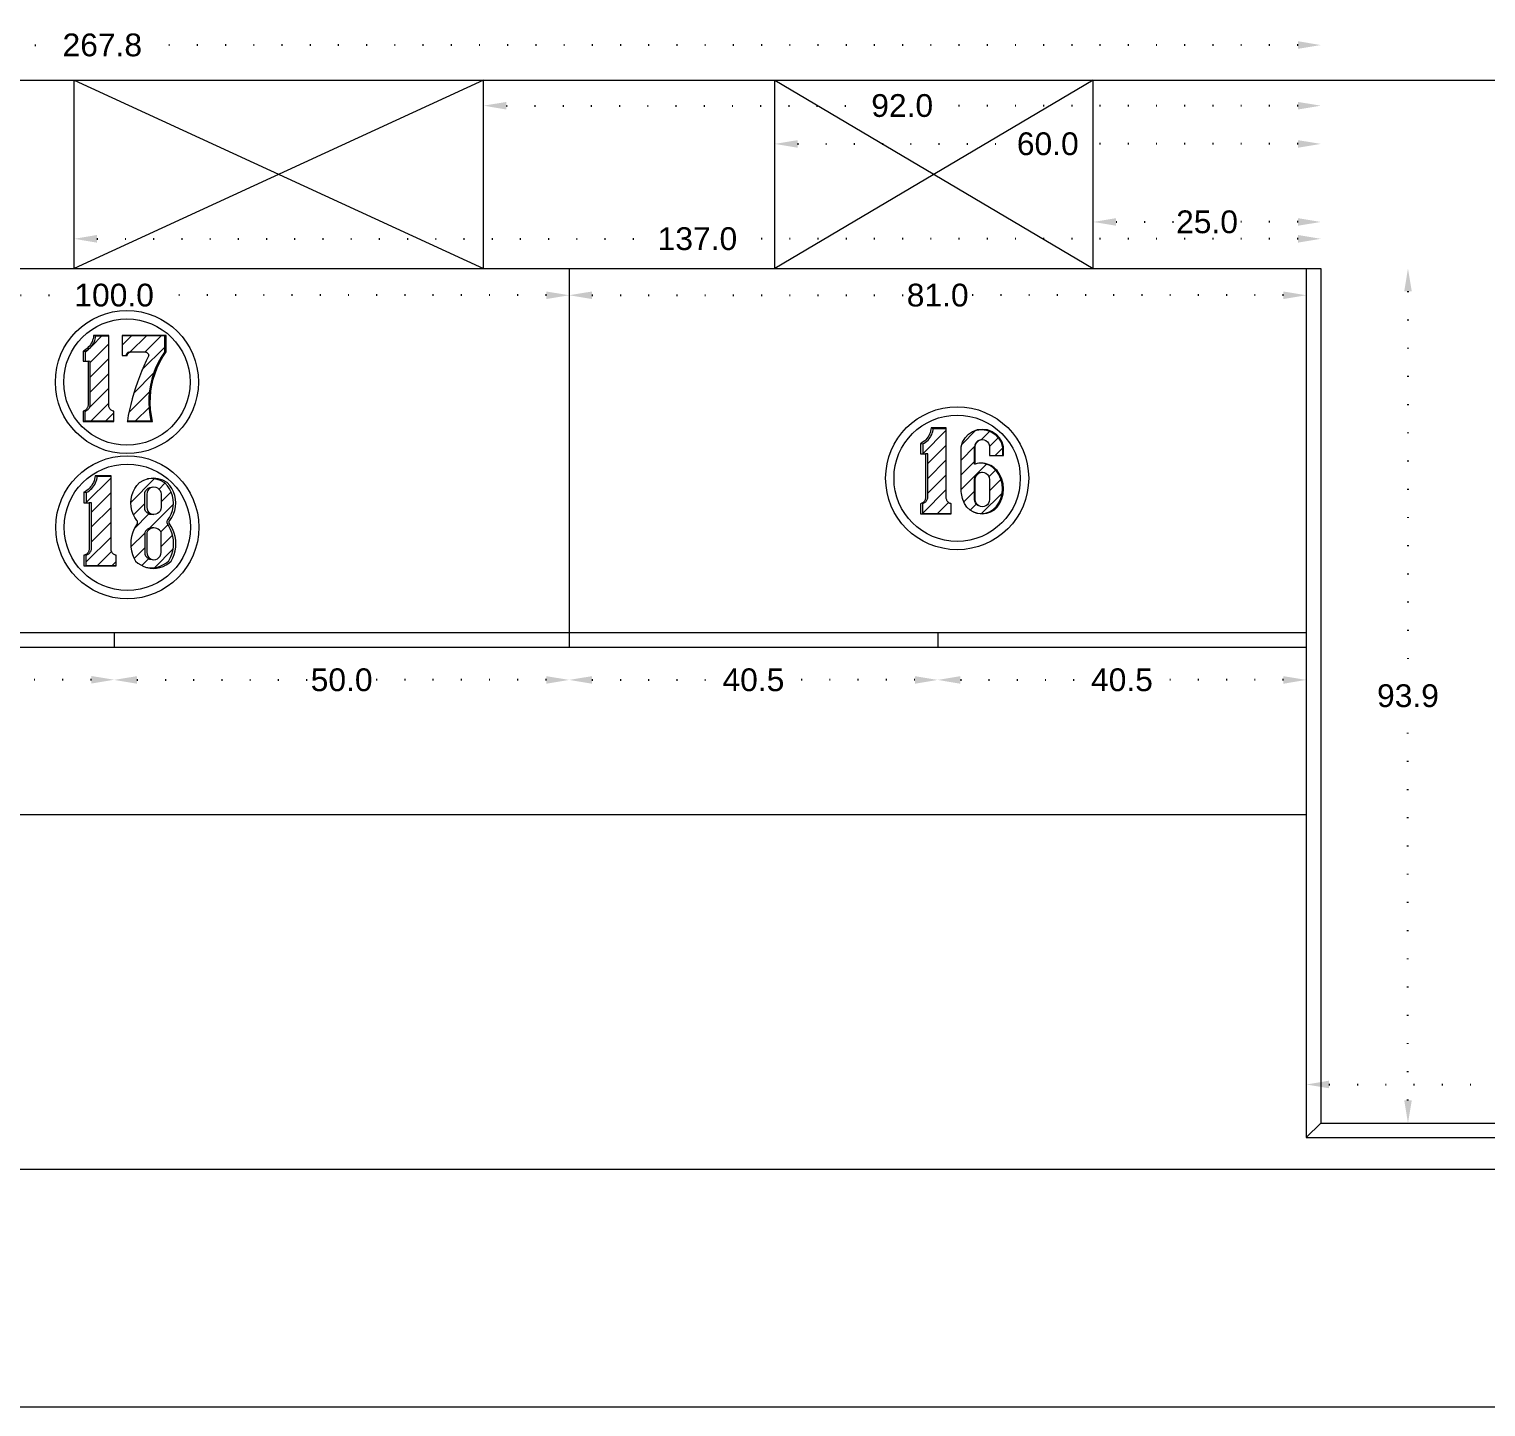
# Model space of a CAD drawing. Header units: inches. Extents: x 104 to 9740, y 936 to 6735.
# Drawn here: x 5054.6 to 5214.7, y 1993.8 to 2145.2 of the extents above; entities that cross this region are included whole.
import ezdxf

# ---------------------------------------------------------------- set-up
doc = ezdxf.new("R2010")
doc.units = ezdxf.units.IN
doc.header["$MEASUREMENT"] = 0
doc.linetypes.add('ACAD_ISO07W100', pattern=[3, 0, -3])
doc.styles.get("Standard").update_dxf_attribs({"font": 'arial.ttf'})
doc.dimstyles.new('Copy of Standard', dxfattribs={"dimtxt": 2.5, "dimasz": 2.5, "dimexe": 0.18, "dimexo": 0.0625, "dimgap": 0.09, "dimtad": 0, "dimtih": 1, "dimtoh": 1, "dimdec": 1, "dimzin": 0, "dimdsep": 46, "dimtxsty": 'Standard', "dimcen": 0.09, "dimse1": 1, "dimse2": 1, "dimadec": 0, "dimazin": 0, "dimtfac": 1, "dimtdec": 1, "dimtix": 1, "dimtofl": 0, "dimtmove": 0, "dimatfit": 3, "dimfxl": 1, "dimtolj": 1, "dimtzin": 0, "dimarcsym": 0})
pattern_1 = [(45, (4407.0833, 2666.2689), (-0.8148213, 0.8148213), [])]
pattern_2 = [(45, (4334.2692, 2677.0655), (-0.8148213, 0.8148213), [])]
pattern_3 = [(45, (4353.3754, 2661.6497), (-0.8148213, 0.8148213), [])]

# ---------------------------------------------------------------- blocks, each defined once
blk = doc.blocks.new('*D621')
at = {"color": 0, "linetype": 'ACAD_ISO07W100', "lineweight": -2, "transparency": 16777216}
for p, q in [((5206.14, 2116.37), (5206.14, 2073.29)), ((5206.14, 2027.47), (5206.14, 2070.55))]:
    blk.add_line(p, q, dxfattribs=at)
at = {"color": 0, "transparency": 16777216}
for points in [[(5205.73, 2116.37), (5206.56, 2116.37), (5206.14, 2118.87)], [(5205.73, 2027.47), (5206.56, 2027.47), (5206.14, 2024.97)]]:
    blk.add_solid(points, dxfattribs=at)
at = {"layer": 'Defpoints', "color": 0, "transparency": 16777216}
for p in [(5196.56, 2118.87), (5196.56, 2024.97), (5206.14, 2024.97)]:
    blk.add_point(p, dxfattribs=at)
at = {"color": 0, "lineweight": 20, "transparency": 16777216, "insert": (5206.14, 2071.92), "char_height": 2.5, "attachment_point": 5}
blk.add_mtext('\\A1;93.9', dxfattribs=at)
blk = doc.blocks.new('*D622')
at = {"color": 0, "linetype": 'ACAD_ISO07W100', "lineweight": -2, "transparency": 16777216}
for p, q in [((4931.26, 2143.43), (5058.33, 2143.43)), ((5194.06, 2143.43), (5067, 2143.43))]:
    blk.add_line(p, q, dxfattribs=at)
at = {"color": 0, "transparency": 16777216}
for points in [[(4931.26, 2143.85), (4931.26, 2143.02), (4928.76, 2143.43)], [(5194.06, 2143.85), (5194.06, 2143.02), (5196.56, 2143.43)]]:
    blk.add_solid(points, dxfattribs=at)
at = {"layer": 'Defpoints', "color": 0, "transparency": 16777216}
for p in [(4928.76, 2143.43), (4928.76, 2118.87), (5196.56, 2118.87)]:
    blk.add_point(p, dxfattribs=at)
at = {"color": 0, "lineweight": 20, "transparency": 16777216, "insert": (5062.66, 2143.43), "char_height": 2.5, "attachment_point": 5}
blk.add_mtext('\\A1;267.8', dxfattribs=at)
blk = doc.blocks.new('*D645')
at = {"color": 0, "linetype": 'ACAD_ISO07W100', "lineweight": -2, "transparency": 16777216}
for p, q in [((5174.06, 2123.99), (5180.71, 2123.99)), ((5194.06, 2123.99), (5187.42, 2123.99))]:
    blk.add_line(p, q, dxfattribs=at)
at = {"color": 0, "transparency": 16777216}
for points in [[(5174.06, 2124.41), (5174.06, 2123.58), (5171.56, 2123.99)], [(5194.06, 2124.41), (5194.06, 2123.58), (5196.56, 2123.99)]]:
    blk.add_solid(points, dxfattribs=at)
at = {"layer": 'Defpoints', "color": 0, "transparency": 16777216}
for p in [(5171.56, 2123.99), (5171.56, 2118.87), (5196.56, 2118.87)]:
    blk.add_point(p, dxfattribs=at)
at = {"color": 0, "lineweight": 20, "transparency": 16777216, "insert": (5184.06, 2123.99), "char_height": 2.5, "attachment_point": 5}
blk.add_mtext('\\A1;25.0', dxfattribs=at)
blk = doc.blocks.new('*D615')
at = {"color": 0, "linetype": 'ACAD_ISO07W100', "lineweight": -2, "transparency": 16777216}
for p, q in [((5139.06, 2132.57), (5163.22, 2132.57)), ((5194.06, 2132.57), (5169.9, 2132.57))]:
    blk.add_line(p, q, dxfattribs=at)
at = {"color": 0, "transparency": 16777216}
for points in [[(5139.06, 2132.98), (5139.06, 2132.15), (5136.56, 2132.57)], [(5194.06, 2132.98), (5194.06, 2132.15), (5196.56, 2132.57)]]:
    blk.add_solid(points, dxfattribs=at)
at = {"layer": 'Defpoints', "color": 0, "transparency": 16777216}
for p in [(5136.56, 2139.57), (5196.56, 2139.53), (5136.56, 2132.57)]:
    blk.add_point(p, dxfattribs=at)
at = {"color": 0, "lineweight": 20, "transparency": 16777216, "insert": (5166.56, 2132.57), "char_height": 2.5, "attachment_point": 5}
blk.add_mtext('\\A1;60.0', dxfattribs=at)
blk = doc.blocks.new('*D616')
at = {"color": 0, "linetype": 'ACAD_ISO07W100', "lineweight": -2, "transparency": 16777216}
for p, q in [((5107.06, 2136.77), (5147.23, 2136.77)), ((5194.06, 2136.77), (5153.9, 2136.77))]:
    blk.add_line(p, q, dxfattribs=at)
at = {"color": 0, "transparency": 16777216}
for points in [[(5107.06, 2137.18), (5107.06, 2136.35), (5104.56, 2136.77)], [(5194.06, 2137.18), (5194.06, 2136.35), (5196.56, 2136.77)]]:
    blk.add_solid(points, dxfattribs=at)
at = {"layer": 'Defpoints', "color": 0, "transparency": 16777216}
for p in [(5104.56, 2139.57), (5196.56, 2139.57), (5104.56, 2136.77)]:
    blk.add_point(p, dxfattribs=at)
at = {"color": 0, "lineweight": 20, "transparency": 16777216, "insert": (5150.56, 2136.77), "char_height": 2.5, "attachment_point": 5}
blk.add_mtext('\\A1;92.0', dxfattribs=at)
blk = doc.blocks.new('*D646')
at = {"color": 0, "linetype": 'ACAD_ISO07W100', "lineweight": -2, "transparency": 16777216}
for p, q in [((5062.06, 2122.14), (5123.88, 2122.14)), ((5194.06, 2122.14), (5132.25, 2122.14))]:
    blk.add_line(p, q, dxfattribs=at)
at = {"color": 0, "transparency": 16777216}
for points in [[(5062.06, 2122.56), (5062.06, 2121.72), (5059.56, 2122.14)], [(5194.06, 2122.56), (5194.06, 2121.72), (5196.56, 2122.14)]]:
    blk.add_solid(points, dxfattribs=at)
at = {"layer": 'Defpoints', "color": 0, "transparency": 16777216}
for p in [(5059.56, 2139.53), (5196.56, 2139.53), (5059.56, 2122.14)]:
    blk.add_point(p, dxfattribs=at)
at = {"color": 0, "lineweight": 20, "transparency": 16777216, "insert": (5128.06, 2122.14), "char_height": 2.5, "attachment_point": 5}
blk.add_mtext('\\A1;137.0', dxfattribs=at)
blk = doc.blocks.new('*D652')
at = {"color": 0, "linetype": 'ACAD_ISO07W100', "lineweight": -2, "transparency": 16777216}
for p, q in [((5197.46, 2029.21), (5238.92, 2029.21)), ((5286.56, 2029.21), (5245.11, 2029.21))]:
    blk.add_line(p, q, dxfattribs=at)
at = {"color": 0, "transparency": 16777216}
for points in [[(5197.46, 2029.63), (5197.46, 2028.8), (5194.96, 2029.21)], [(5286.56, 2029.63), (5286.56, 2028.8), (5289.06, 2029.21)]]:
    blk.add_solid(points, dxfattribs=at)
at = {"layer": 'Defpoints', "color": 0, "transparency": 16777216}
for p in [(5194.96, 2029.21), (5194.96, 2024.97), (5289.06, 2024.97)]:
    blk.add_point(p, dxfattribs=at)
at = {"color": 0, "lineweight": 20, "transparency": 16777216, "insert": (5242.01, 2029.21), "char_height": 2.5, "attachment_point": 5}
blk.add_mtext('\\A1;94.1', dxfattribs=at)
blk = doc.blocks.new('*D654')
at = {"color": 0, "linetype": 'ACAD_ISO07W100', "lineweight": -2, "transparency": 16777216}
for p, q in [((5116.46, 2115.94), (5151.13, 2115.94)), ((5192.46, 2115.94), (5157.8, 2115.94))]:
    blk.add_line(p, q, dxfattribs=at)
at = {"color": 0, "transparency": 16777216}
for points in [[(5116.46, 2116.35), (5116.46, 2115.52), (5113.96, 2115.94)], [(5192.46, 2116.35), (5192.46, 2115.52), (5194.96, 2115.94)]]:
    blk.add_solid(points, dxfattribs=at)
at = {"layer": 'Defpoints', "color": 0, "transparency": 16777216}
for p in [(5194.96, 2118.87), (5194.96, 2115.94), (5113.96, 2077.27)]:
    blk.add_point(p, dxfattribs=at)
at = {"color": 0, "lineweight": 20, "transparency": 16777216, "insert": (5154.46, 2115.94), "char_height": 2.5, "attachment_point": 5}
blk.add_mtext('\\A1;81.0', dxfattribs=at)
blk = doc.blocks.new('*D655')
at = {"color": 0, "linetype": 'ACAD_ISO07W100', "lineweight": -2, "transparency": 16777216}
for p, q in [((5016.46, 2115.94), (5059.78, 2115.94)), ((5111.46, 2115.94), (5068.15, 2115.94))]:
    blk.add_line(p, q, dxfattribs=at)
at = {"color": 0, "transparency": 16777216}
for points in [[(5016.46, 2116.35), (5016.46, 2115.52), (5013.96, 2115.94)], [(5111.46, 2116.35), (5111.46, 2115.52), (5113.96, 2115.94)]]:
    blk.add_solid(points, dxfattribs=at)
at = {"layer": 'Defpoints', "color": 0, "transparency": 16777216}
for p in [(5113.96, 2115.94), (5013.96, 2077.27), (5113.96, 2077.27)]:
    blk.add_point(p, dxfattribs=at)
at = {"color": 0, "lineweight": 20, "transparency": 16777216, "insert": (5063.96, 2115.94), "char_height": 2.5, "attachment_point": 5}
blk.add_mtext('\\A1;100.0', dxfattribs=at)
blk = doc.blocks.new('*D658')
at = {"color": 0, "linetype": 'ACAD_ISO07W100', "lineweight": -2, "transparency": 16777216}
for p, q in [((5156.96, 2073.67), (5171.32, 2073.67)), ((5192.46, 2073.67), (5178.11, 2073.67))]:
    blk.add_line(p, q, dxfattribs=at)
at = {"color": 0, "transparency": 16777216}
for points in [[(5156.96, 2074.08), (5156.96, 2073.25), (5154.46, 2073.67)], [(5192.46, 2074.08), (5192.46, 2073.25), (5194.96, 2073.67)]]:
    blk.add_solid(points, dxfattribs=at)
at = {"layer": 'Defpoints', "color": 0, "transparency": 16777216}
for p in [(5194.96, 2118.87), (5154.46, 2077.27), (5154.46, 2073.67)]:
    blk.add_point(p, dxfattribs=at)
at = {"color": 0, "lineweight": 20, "transparency": 16777216, "insert": (5174.71, 2073.67), "char_height": 2.5, "attachment_point": 5}
blk.add_mtext('\\A1;40.5', dxfattribs=at)
blk = doc.blocks.new('*D659')
at = {"color": 0, "linetype": 'ACAD_ISO07W100', "lineweight": -2, "transparency": 16777216}
for p, q in [((5116.46, 2073.67), (5130.82, 2073.67)), ((5151.96, 2073.67), (5137.61, 2073.67))]:
    blk.add_line(p, q, dxfattribs=at)
at = {"color": 0, "transparency": 16777216}
for points in [[(5116.46, 2074.08), (5116.46, 2073.25), (5113.96, 2073.67)], [(5151.96, 2074.08), (5151.96, 2073.25), (5154.46, 2073.67)]]:
    blk.add_solid(points, dxfattribs=at)
at = {"layer": 'Defpoints', "color": 0, "transparency": 16777216}
for p in [(5113.96, 2077.27), (5154.46, 2077.27), (5113.96, 2073.67)]:
    blk.add_point(p, dxfattribs=at)
at = {"color": 0, "lineweight": 20, "transparency": 16777216, "insert": (5134.21, 2073.67), "char_height": 2.5, "attachment_point": 5}
blk.add_mtext('\\A1;40.5', dxfattribs=at)
blk = doc.blocks.new('*D660')
at = {"color": 0, "linetype": 'ACAD_ISO07W100', "lineweight": -2, "transparency": 16777216}
for p, q in [((5066.46, 2073.67), (5085.63, 2073.67)), ((5111.46, 2073.67), (5092.3, 2073.67))]:
    blk.add_line(p, q, dxfattribs=at)
at = {"color": 0, "transparency": 16777216}
for points in [[(5066.46, 2074.08), (5066.46, 2073.25), (5063.96, 2073.67)], [(5111.46, 2074.08), (5111.46, 2073.25), (5113.96, 2073.67)]]:
    blk.add_solid(points, dxfattribs=at)
at = {"layer": 'Defpoints', "color": 0, "transparency": 16777216}
for p in [(5063.96, 2077.27), (5113.96, 2077.27), (5063.96, 2073.67)]:
    blk.add_point(p, dxfattribs=at)
at = {"color": 0, "lineweight": 20, "transparency": 16777216, "insert": (5088.96, 2073.67), "char_height": 2.5, "attachment_point": 5}
blk.add_mtext('\\A1;50.0', dxfattribs=at)
blk = doc.blocks.new('*D661')
at = {"color": 0, "linetype": 'ACAD_ISO07W100', "lineweight": -2, "transparency": 16777216}
for p, q in [((5016.46, 2073.69), (5035.63, 2073.69)), ((5061.46, 2073.69), (5042.3, 2073.69))]:
    blk.add_line(p, q, dxfattribs=at)
at = {"color": 0, "transparency": 16777216}
for points in [[(5016.46, 2074.1), (5016.46, 2073.27), (5013.96, 2073.69)], [(5061.46, 2074.1), (5061.46, 2073.27), (5063.96, 2073.69)]]:
    blk.add_solid(points, dxfattribs=at)
at = {"layer": 'Defpoints', "color": 0, "transparency": 16777216}
for p in [(5013.96, 2077.27), (5063.96, 2077.27), (5013.96, 2073.69)]:
    blk.add_point(p, dxfattribs=at)
at = {"color": 0, "lineweight": 20, "transparency": 16777216, "insert": (5038.96, 2073.69), "char_height": 2.5, "attachment_point": 5}
blk.add_mtext('\\A1;50.0', dxfattribs=at)

msp = doc.modelspace()

# ---------------------------------------------------------------- hatches: boundary and pattern name
at = {"lineweight": 20}
h = msp.add_hatch(dxfattribs=at)
h.set_pattern_fill('ANSI31', color=256, scale=9.218651)
h.set_pattern_definition(pattern_2)
h.paths.add_polyline_path([(5063.78, 2103.23), (5063.71, 2103.27), (5063.64, 2103.31), (5063.58, 2103.36), (5063.53, 2103.41), (5063.48, 2103.47), (5063.44, 2103.54), (5063.41, 2103.61), (5063.39, 2103.68), (5063.38, 2103.76), (5063.37, 2103.84), (5063.37, 2111.48), (5061.94, 2111.48), (5061.92, 2111.3), (5061.88, 2111.12), (5061.83, 2110.95), (5061.76, 2110.78), (5061.68, 2110.62), (5061.59, 2110.47), (5061.48, 2110.32), (5061.36, 2110.19), (5061.23, 2110.07), (5061.09, 2109.95), (5060.94, 2109.86), (5060.78, 2109.77), (5060.78, 2108.69), (5061.09, 2108.69), (5061.33, 2108.67), (5061.33, 2103.87), (5061.32, 2103.79), (5061.3, 2103.72), (5061.28, 2103.65), (5061.25, 2103.58), (5061.21, 2103.52), (5061.16, 2103.46), (5061.11, 2103.4), (5061.05, 2103.36), (5060.99, 2103.31), (5060.92, 2103.28), (5060.85, 2103.25), (5060.78, 2103.23), (5060.78, 2102.13), (5063.93, 2102.13), (5063.93, 2103.19), (5063.85, 2103.21)])
h = msp.add_hatch(dxfattribs=at)
h.set_pattern_fill('ANSI31', color=256, scale=9.218651)
h.set_pattern_definition(pattern_2)
h.paths.add_polyline_path([(5067.83, 2105.42), (5067.94, 2106.07), (5068.09, 2106.71), (5068.28, 2107.34), (5068.52, 2107.96), (5068.8, 2108.56), (5069.12, 2109.14), (5069.49, 2109.69), (5069.49, 2111.48), (5064.85, 2111.48), (5064.85, 2109.3), (5065.26, 2109.3), (5065.27, 2109.36), (5065.3, 2109.46), (5065.36, 2109.55), (5065.44, 2109.62), (5065.54, 2109.67), (5065.57, 2109.68), (5065.52, 2109.66), (5065.47, 2109.63), (5065.42, 2109.6), (5065.38, 2109.57), (5065.35, 2109.53), (5065.32, 2109.48), (5065.29, 2109.44), (5065.28, 2109.38), (5065.27, 2109.33), (5065.26, 2109.3), (5065.41, 2109.3), (5065.41, 2109.38), (5065.45, 2109.49), (5065.51, 2109.58), (5065.59, 2109.65), (5065.69, 2109.7), (5065.77, 2109.71), (5065.82, 2109.72), (5067.38, 2109.72), (5067.48, 2109.7), (5067.58, 2109.65), (5067.66, 2109.58), (5067.72, 2109.49), (5067.75, 2109.38), (5067.76, 2109.3), (5067.48, 2108.73), (5067.22, 2108.15), (5066.97, 2107.57), (5066.74, 2106.97), (5066.52, 2106.38), (5066.32, 2105.78), (5066.13, 2105.17), (5065.95, 2104.56), (5065.8, 2103.95), (5065.65, 2103.33), (5065.52, 2102.71), (5065.42, 2102.13), (5068.01, 2102.13), (5067.88, 2102.78), (5067.8, 2103.44), (5067.77, 2104.1), (5067.78, 2104.76)])
h = msp.add_hatch(dxfattribs=at)
h.set_pattern_fill('ANSI31', color=256, scale=9.218651)
h.set_pattern_definition(pattern_1)
h.paths.add_polyline_path([(5155.81, 2093.07), (5155.74, 2093.1), (5155.68, 2093.15), (5155.62, 2093.19), (5155.56, 2093.25), (5155.52, 2093.31), (5155.48, 2093.38), (5155.45, 2093.45), (5155.42, 2093.52), (5155.41, 2093.6), (5155.41, 2093.67), (5155.41, 2101.31), (5153.97, 2101.31), (5153.95, 2101.14), (5153.92, 2100.96), (5153.86, 2100.79), (5153.8, 2100.62), (5153.72, 2100.46), (5153.62, 2100.31), (5153.51, 2100.16), (5153.4, 2100.03), (5153.26, 2099.9), (5153.12, 2099.79), (5152.97, 2099.69), (5152.82, 2099.61), (5152.82, 2098.52), (5153.13, 2098.52), (5153.37, 2098.51), (5153.37, 2093.7), (5153.36, 2093.63), (5153.34, 2093.56), (5153.31, 2093.49), (5153.28, 2093.42), (5153.24, 2093.36), (5153.2, 2093.3), (5153.14, 2093.24), (5153.09, 2093.19), (5153.02, 2093.15), (5152.96, 2093.12), (5152.89, 2093.09), (5152.82, 2093.07), (5152.82, 2091.97), (5155.96, 2091.97), (5155.96, 2093.03), (5155.89, 2093.05)])
h = msp.add_hatch(dxfattribs=at)
h.set_pattern_fill('ANSI31', color=256, scale=9.218651)
h.set_pattern_definition(pattern_1)
h.paths.add_polyline_path([(5160.87, 2096.67), (5160.72, 2096.83), (5160.56, 2096.98), (5160.38, 2097.11), (5160.19, 2097.22), (5160, 2097.31), (5159.79, 2097.38), (5159.58, 2097.44), (5159.36, 2097.47), (5159.15, 2097.48), (5159, 2097.47), (5158.8, 2097.44), (5158.59, 2097.38), (5158.5, 2097.37), (5158.5, 2099.26), (5158.53, 2099.46), (5158.61, 2099.65), (5158.73, 2099.81), (5158.89, 2099.93), (5159.08, 2100.01), (5159.17, 2100.04), (5159.37, 2100.07), (5159.58, 2100.04), (5159.76, 2099.96), (5159.93, 2099.84), (5160.05, 2099.68), (5160.13, 2099.49), (5160.15, 2099.29), (5160.15, 2098.32), (5161.58, 2098.32), (5161.58, 2099.26), (5161.42, 2099.78), (5161.15, 2100.25), (5160.77, 2100.64), (5160.32, 2100.94), (5159.81, 2101.12), (5159.28, 2101.19), (5159.27, 2101.19), (5158.73, 2101.12), (5158.27, 2100.96), (5157.85, 2100.68), (5157.47, 2100.28), (5157.19, 2099.81), (5157.03, 2099.29), (5157.03, 2094.75), (5157.03, 2094.55), (5157.05, 2094.36), (5157.07, 2094.16), (5157.1, 2093.97), (5157.14, 2093.78), (5157.18, 2093.59), (5157.22, 2093.48), (5157.4, 2093.04), (5157.67, 2092.65), (5158.02, 2092.33), (5158.36, 2092.13), (5158.78, 2091.99), (5159.24, 2091.94), (5159.71, 2091.99), (5160.15, 2092.14), (5160.56, 2092.38), (5160.68, 2092.49), (5160.87, 2092.68), (5161.17, 2093.13), (5161.4, 2093.62), (5161.54, 2094.14), (5161.58, 2094.68), (5161.54, 2095.22), (5161.4, 2095.74), (5161.17, 2096.23)])
h.paths.add_polyline_path([(5158.53, 2095.91), (5158.61, 2096.09), (5158.73, 2096.25), (5158.89, 2096.38), (5159.08, 2096.45), (5159.28, 2096.48), (5159.37, 2096.48), (5159.58, 2096.45), (5159.76, 2096.37), (5159.93, 2096.25), (5160.05, 2096.09), (5160.13, 2095.9), (5160.15, 2095.7), (5160.15, 2093.48), (5160.13, 2093.27), (5160.05, 2093.09), (5159.93, 2092.92), (5159.76, 2092.8), (5159.58, 2092.72), (5159.37, 2092.69), (5159.17, 2092.72), (5159.08, 2092.76), (5158.98, 2092.8), (5158.89, 2092.84), (5158.73, 2092.96), (5158.61, 2093.12), (5158.53, 2093.31), (5158.5, 2093.51), (5158.5, 2095.71)], flags=16)
h = msp.add_hatch(dxfattribs=at)
h.set_pattern_fill('ANSI31', color=256, scale=9.218651)
h.set_pattern_definition(pattern_3)
h.paths.add_polyline_path([(5064.04, 2087.4), (5063.97, 2087.44), (5063.9, 2087.48), (5063.84, 2087.53), (5063.78, 2087.59), (5063.73, 2087.65), (5063.69, 2087.72), (5063.66, 2087.8), (5063.64, 2087.87), (5063.62, 2087.95), (5063.62, 2088.03), (5063.62, 2096.06), (5062.11, 2096.06), (5062.09, 2095.87), (5062.05, 2095.68), (5062, 2095.5), (5061.93, 2095.33), (5061.84, 2095.16), (5061.74, 2095), (5061.63, 2094.85), (5061.5, 2094.71), (5061.37, 2094.58), (5061.22, 2094.46), (5061.06, 2094.35), (5060.9, 2094.26), (5060.9, 2093.13), (5061.22, 2093.13), (5061.47, 2093.11), (5061.47, 2088.07), (5061.46, 2087.99), (5061.44, 2087.91), (5061.42, 2087.84), (5061.38, 2087.77), (5061.34, 2087.7), (5061.29, 2087.64), (5061.24, 2087.58), (5061.18, 2087.53), (5061.11, 2087.49), (5061.04, 2087.45), (5060.97, 2087.42), (5060.9, 2087.4), (5060.9, 2086.24), (5064.2, 2086.24), (5064.2, 2087.36), (5064.12, 2087.38)])
h = msp.add_hatch(dxfattribs=at)
h.set_pattern_fill('ANSI31', color=256, scale=9.218651)
h.set_pattern_definition(pattern_3)
h.paths.add_polyline_path([(5069.77, 2091.13), (5069.81, 2091.18), (5070.05, 2091.52), (5070.24, 2091.89), (5070.37, 2092.28), (5070.46, 2092.68), (5070.49, 2093.09), (5070.46, 2093.51), (5070.37, 2093.91), (5070.24, 2094.3), (5070.05, 2094.67), (5069.81, 2095.01), (5069.53, 2095.31), (5069.07, 2095.57), (5068.56, 2095.73), (5068.03, 2095.79), (5067.63, 2095.75), (5067.22, 2095.62), (5066.75, 2095.35), (5066.47, 2095.05), (5066.23, 2094.7), (5066.04, 2094.33), (5065.9, 2093.94), (5065.82, 2093.53), (5065.79, 2093.12), (5065.82, 2092.7), (5065.9, 2092.29), (5066.04, 2091.9), (5066.23, 2091.53), (5066.47, 2091.18), (5066.52, 2091.13), (5066.52, 2090.88), (5066.3, 2090.54), (5066.12, 2090.19), (5065.97, 2089.81), (5065.87, 2089.43), (5065.81, 2089.03), (5065.79, 2088.63), (5065.81, 2088.24), (5065.87, 2087.84), (5065.97, 2087.45), (5066.12, 2087.08), (5066.3, 2086.73), (5066.58, 2086.49), (5066.88, 2086.3), (5067.21, 2086.14), (5067.52, 2086.03), (5067.67, 2086.01), (5068.03, 2085.98), (5068.39, 2086.01), (5068.74, 2086.07), (5069.08, 2086.19), (5069.4, 2086.34), (5069.71, 2086.54), (5069.98, 2086.77), (5070.16, 2087.12), (5070.3, 2087.49), (5070.4, 2087.87), (5070.47, 2088.26), (5070.49, 2088.66), (5070.47, 2089.05), (5070.4, 2089.44), (5070.3, 2089.83), (5070.16, 2090.2), (5069.98, 2090.55), (5069.77, 2090.88)])
h.paths.add_polyline_path([(5068.66, 2090.31), (5068.81, 2090.23), (5068.94, 2090.13), (5069.04, 2090), (5069.12, 2089.86), (5069.12, 2087.67), (5069.1, 2087.47), (5069.02, 2087.28), (5068.89, 2087.12), (5068.73, 2086.99), (5068.54, 2086.91), (5068.34, 2086.88), (5068.13, 2086.91), (5067.9, 2086.95), (5067.71, 2087.03), (5067.55, 2087.15), (5067.42, 2087.32), (5067.34, 2087.5), (5067.32, 2087.71), (5067.32, 2089.87), (5067.4, 2090.01), (5067.51, 2090.14), (5067.63, 2090.24), (5067.78, 2090.31), (5067.94, 2090.36), (5068.1, 2090.37), (5068.34, 2090.37), (5068.5, 2090.35)], flags=16)
h.paths.add_polyline_path([(5068.54, 2091.87), (5068.34, 2091.84), (5068.1, 2091.83), (5067.9, 2091.86), (5067.71, 2091.94), (5067.55, 2092.06), (5067.42, 2092.22), (5067.34, 2092.41), (5067.32, 2092.61), (5067.32, 2094.05), (5067.34, 2094.26), (5067.42, 2094.44), (5067.55, 2094.61), (5067.71, 2094.73), (5067.9, 2094.81), (5068.13, 2094.85), (5068.34, 2094.87), (5068.54, 2094.85), (5068.73, 2094.77), (5068.89, 2094.64), (5069.02, 2094.48), (5069.1, 2094.29), (5069.12, 2094.08), (5069.12, 2092.63), (5069.1, 2092.42), (5069.02, 2092.23), (5068.89, 2092.07), (5068.73, 2091.95)], flags=16)

# ---------------------------------------------------------------- linework, layer by layer
for p, q in [((4696.86, 2139.57), (5289.06, 2139.57)), ((5059.56, 2118.87), (5059.56, 2139.57)), ((5059.56, 2139.57), (5104.56, 2118.87)), ((5104.56, 2139.57), (5059.56, 2118.87)), ((5104.56, 2118.87), (5104.56, 2139.57)), ((5136.56, 2118.87), (5136.56, 2139.57)), ((5136.56, 2139.57), (5171.56, 2118.87)), ((5171.56, 2139.57), (5136.56, 2118.87)), ((5171.56, 2118.87), (5171.56, 2139.57)), ((4928.76, 2118.87), (5196.56, 2118.87)), ((5113.96, 2118.87), (5113.96, 2077.27)), ((5113.96, 2118.87), (5113.96, 2077.27)), ((5194.96, 2118.87), (5194.96, 2023.37)), ((5196.56, 2118.87), (5196.56, 2024.97)), ((5060.78, 2109.77), (5060.78, 2108.69)), ((5060.78, 2102.13), (5063.93, 2102.13)), ((5065.42, 2102.13), (5068.01, 2102.13)), ((5152.82, 2099.61), (5152.82, 2098.52)), ((5159.17, 2100.04), (5159.37, 2100.07)), ((5060.9, 2094.26), (5060.9, 2093.13)), ((5152.82, 2091.97), (5155.96, 2091.97)), ((5068.17, 2090.35), (5068.01, 2090.31)), ((5068.34, 2090.37), (5068.17, 2090.35)), ((5060.9, 2086.24), (5064.2, 2086.24)), ((5013.96, 2078.87), (5113.96, 2078.87)), ((5063.96, 2078.87), (5063.96, 2077.27)), ((5113.96, 2078.87), (5194.96, 2078.87)), ((5154.46, 2078.87), (5154.46, 2077.27)), ((4930.36, 2077.27), (5194.96, 2077.27)), ((4930.36, 2058.87), (5194.96, 2058.87)), ((5194.96, 2023.37), (5196.56, 2024.97)), ((5196.56, 2024.97), (5289.06, 2024.97)), ((5194.96, 2023.37), (5289.06, 2023.37))]:
    msp.add_line(p, q, dxfattribs=at)
for points in [[(4602.67, 1993.79), (5450.89, 1993.79), (5450.89, 2593.54), (4602.67, 2593.54)], [(4610.63, 2019.91), (5442.7, 2019.91), (5441.36, 2560.86), (4609.28, 2560.86)], [(5158.59, 2099.29), (5158.62, 2099.49), (5158.7, 2099.68), (5158.82, 2099.84), (5158.98, 2099.96), (5159.17, 2100.04), (5159.08, 2100.01), (5158.89, 2099.93), (5158.73, 2099.81), (5158.61, 2099.65), (5158.53, 2099.46), (5158.5, 2099.26)], [(5159.93, 2092.92), (5159.76, 2092.8), (5159.58, 2092.72), (5159.37, 2092.69), (5159.17, 2092.72), (5159.08, 2092.76), (5158.98, 2092.8), (5158.89, 2092.84), (5158.73, 2092.96), (5158.61, 2093.12), (5158.53, 2093.31), (5158.5, 2093.51), (5158.5, 2095.71), (5158.53, 2095.91), (5158.61, 2096.09), (5158.73, 2096.25), (5158.89, 2096.38), (5159.08, 2096.45), (5159.28, 2096.48), (5159.37, 2096.48), (5159.58, 2096.45), (5159.76, 2096.37), (5159.93, 2096.25), (5160.05, 2096.09), (5160.13, 2095.9), (5160.15, 2095.7), (5160.15, 2093.48), (5160.13, 2093.27), (5160.05, 2093.09)], [(5067.9, 2091.86), (5067.71, 2091.94), (5067.55, 2092.06), (5067.42, 2092.22), (5067.34, 2092.41), (5067.32, 2092.61), (5067.32, 2094.05), (5067.34, 2094.26), (5067.42, 2094.44), (5067.55, 2094.61), (5067.71, 2094.73), (5067.9, 2094.81), (5068.13, 2094.85), (5068.34, 2094.87), (5068.54, 2094.85), (5068.73, 2094.77), (5068.89, 2094.64), (5069.02, 2094.48), (5069.1, 2094.29), (5069.12, 2094.08), (5069.12, 2092.63), (5069.1, 2092.42), (5069.02, 2092.23), (5068.89, 2092.07), (5068.73, 2091.95), (5068.54, 2091.87), (5068.34, 2091.84), (5068.1, 2091.83)], [(5068.89, 2087.12), (5069.02, 2087.28), (5069.1, 2087.47), (5069.12, 2087.67), (5069.12, 2089.86), (5069.04, 2090), (5068.94, 2090.13), (5068.81, 2090.23), (5068.66, 2090.31), (5068.5, 2090.35), (5068.34, 2090.37), (5068.1, 2090.37), (5067.94, 2090.36), (5067.78, 2090.31), (5067.63, 2090.24), (5067.51, 2090.14), (5067.4, 2090.01), (5067.32, 2089.87), (5067.32, 2087.71), (5067.34, 2087.5), (5067.42, 2087.32), (5067.55, 2087.15), (5067.71, 2087.03), (5067.9, 2086.95), (5068.13, 2086.91), (5068.34, 2086.88), (5068.54, 2086.91), (5068.73, 2086.99)]]:
    msp.add_lwpolyline(points, close=True, dxfattribs=at)
for points in [[(5060.54, 2102.08), (5063.93, 2102.08), (5063.93, 2102.13), (5063.93, 2103.19), (5063.85, 2103.21), (5063.78, 2103.23), (5063.71, 2103.27), (5063.64, 2103.31), (5063.58, 2103.36), (5063.53, 2103.41), (5063.48, 2103.47), (5063.44, 2103.54), (5063.41, 2103.61), (5063.39, 2103.68), (5063.38, 2103.76), (5063.37, 2103.84), (5063.37, 2111.48), (5063.37, 2111.52), (5061.71, 2111.52), (5061.69, 2111.34), (5061.65, 2111.16), (5061.6, 2110.99), (5061.53, 2110.82), (5061.45, 2110.66), (5061.35, 2110.5), (5061.24, 2110.36), (5061.12, 2110.22), (5060.99, 2110.1), (5060.85, 2109.98), (5060.7, 2109.88), (5060.54, 2109.8), (5060.54, 2108.69), (5060.78, 2108.69), (5061.09, 2108.69), (5061.09, 2103.84), (5061.08, 2103.76), (5061.07, 2103.69), (5061.04, 2103.62), (5061.01, 2103.55), (5060.97, 2103.48), (5060.92, 2103.42), (5060.87, 2103.37), (5060.81, 2103.32), (5060.75, 2103.28), (5060.68, 2103.24), (5060.61, 2103.21), (5060.54, 2103.19), (5060.54, 2102.08), (5060.78, 2102.13), (5060.78, 2103.23), (5060.85, 2103.25), (5060.92, 2103.28), (5060.99, 2103.31), (5061.05, 2103.36), (5061.11, 2103.4), (5061.16, 2103.46), (5061.21, 2103.52), (5061.25, 2103.58), (5061.28, 2103.65), (5061.3, 2103.72), (5061.32, 2103.79), (5061.33, 2103.87), (5061.33, 2108.67), (5061.09, 2108.69)], [(5060.54, 2109.8), (5060.78, 2109.77), (5060.94, 2109.86), (5061.09, 2109.95), (5061.23, 2110.07), (5061.36, 2110.19), (5061.48, 2110.32), (5061.59, 2110.47), (5061.68, 2110.62), (5061.76, 2110.78), (5061.83, 2110.95), (5061.88, 2111.12), (5061.92, 2111.3), (5061.94, 2111.48)], [(5061.71, 2111.52), (5061.94, 2111.48), (5063.37, 2111.48)], [(5069.67, 2111.52), (5069.49, 2111.48), (5064.85, 2111.48)], [(5069.49, 2111.48), (5069.49, 2109.69), (5069.12, 2109.14), (5068.8, 2108.56), (5068.52, 2107.96), (5068.28, 2107.34), (5068.09, 2106.71), (5067.94, 2106.07), (5067.83, 2105.42), (5067.78, 2104.76), (5067.77, 2104.1), (5067.8, 2103.44), (5067.88, 2102.78), (5068.01, 2102.13), (5068.18, 2102.08), (5068.05, 2102.74), (5067.97, 2103.4), (5067.93, 2104.07), (5067.95, 2104.74), (5068, 2105.4), (5068.11, 2106.06), (5068.26, 2106.71), (5068.46, 2107.35), (5068.7, 2107.97), (5068.98, 2108.58), (5069.31, 2109.16), (5069.67, 2109.72), (5069.67, 2111.52), (5064.85, 2111.52), (5064.85, 2111.48), (5064.85, 2109.3), (5065.26, 2109.3), (5065.41, 2109.3), (5065.41, 2109.35), (5065.42, 2109.41), (5065.44, 2109.46), (5065.46, 2109.51), (5065.49, 2109.55), (5065.53, 2109.59), (5065.57, 2109.63), (5065.62, 2109.66), (5065.66, 2109.69), (5065.72, 2109.7), (5065.77, 2109.71), (5065.82, 2109.72), (5067.34, 2109.72), (5067.4, 2109.71), (5067.45, 2109.7), (5067.5, 2109.68), (5067.55, 2109.66), (5067.6, 2109.63), (5067.64, 2109.59), (5067.67, 2109.55), (5067.7, 2109.51), (5067.73, 2109.46), (5067.74, 2109.41), (5067.75, 2109.35), (5067.76, 2109.3), (5067.48, 2108.73), (5067.22, 2108.15), (5066.97, 2107.57), (5066.74, 2106.97), (5066.52, 2106.38), (5066.32, 2105.78), (5066.13, 2105.17), (5065.95, 2104.56), (5065.8, 2103.95), (5065.65, 2103.33), (5065.52, 2102.71), (5065.42, 2102.13), (5065.41, 2102.08), (5068.18, 2102.08)], [(5065.62, 2109.69), (5065.57, 2109.68), (5065.52, 2109.66), (5065.47, 2109.63), (5065.42, 2109.6), (5065.38, 2109.57), (5065.35, 2109.53), (5065.32, 2109.48), (5065.29, 2109.44), (5065.28, 2109.38), (5065.27, 2109.33), (5065.26, 2109.3)], [(5152.57, 2091.92), (5155.96, 2091.92), (5155.96, 2091.97), (5155.96, 2093.03), (5155.89, 2093.05), (5155.81, 2093.07), (5155.74, 2093.1), (5155.68, 2093.15), (5155.62, 2093.19), (5155.56, 2093.25), (5155.52, 2093.31), (5155.48, 2093.38), (5155.45, 2093.45), (5155.42, 2093.52), (5155.41, 2093.6), (5155.41, 2093.67), (5155.41, 2101.31), (5155.41, 2101.36), (5153.74, 2101.36), (5153.72, 2101.18), (5153.68, 2101), (5153.63, 2100.83), (5153.56, 2100.66), (5153.48, 2100.5), (5153.39, 2100.34), (5153.28, 2100.2), (5153.16, 2100.06), (5153.03, 2099.93), (5152.88, 2099.82), (5152.73, 2099.72), (5152.57, 2099.64), (5152.57, 2098.52), (5152.82, 2098.52), (5153.13, 2098.52), (5153.13, 2093.67), (5153.12, 2093.6), (5153.1, 2093.52), (5153.07, 2093.45), (5153.04, 2093.39), (5153, 2093.32), (5152.96, 2093.26), (5152.9, 2093.21), (5152.85, 2093.16), (5152.78, 2093.12), (5152.72, 2093.08), (5152.65, 2093.05), (5152.57, 2093.03), (5152.57, 2091.92), (5152.82, 2091.97), (5152.82, 2093.07), (5152.89, 2093.09), (5152.96, 2093.12), (5153.02, 2093.15), (5153.09, 2093.19), (5153.14, 2093.24), (5153.2, 2093.3), (5153.24, 2093.36), (5153.28, 2093.42), (5153.31, 2093.49), (5153.34, 2093.56), (5153.36, 2093.63), (5153.37, 2093.7), (5153.37, 2098.51), (5153.13, 2098.52)], [(5152.57, 2099.64), (5152.82, 2099.61), (5152.97, 2099.69), (5153.12, 2099.79), (5153.26, 2099.9), (5153.4, 2100.03), (5153.51, 2100.16), (5153.62, 2100.31), (5153.72, 2100.46), (5153.8, 2100.62), (5153.86, 2100.79), (5153.92, 2100.96), (5153.95, 2101.14), (5153.97, 2101.31)], [(5153.74, 2101.36), (5153.97, 2101.31), (5155.41, 2101.31)], [(5157.14, 2093.78), (5157.1, 2093.97), (5157.07, 2094.16), (5157.05, 2094.36), (5157.03, 2094.55), (5157.03, 2094.75), (5157.03, 2099.29), (5157.19, 2099.81), (5157.47, 2100.28), (5157.85, 2100.68), (5158.27, 2100.96), (5158.31, 2100.98), (5158.82, 2101.17), (5159.37, 2101.23), (5159.37, 2101.23), (5159.91, 2101.17), (5160.43, 2100.98), (5160.89, 2100.68)], [(5158.27, 2100.96), (5158.73, 2101.12), (5159.27, 2101.19), (5159.28, 2101.19), (5159.81, 2101.12), (5160.32, 2100.94), (5160.77, 2100.64), (5161.15, 2100.25), (5161.42, 2099.78), (5161.58, 2099.26), (5161.58, 2098.32)], [(5159.37, 2100.07), (5159.58, 2100.04), (5159.76, 2099.96), (5159.93, 2099.84), (5160.05, 2099.68), (5160.13, 2099.49), (5160.15, 2099.29), (5160.15, 2098.32), (5161.58, 2098.32), (5161.7, 2098.32), (5161.7, 2099.29), (5161.54, 2099.81), (5161.26, 2100.28), (5160.89, 2100.68)], [(5158.59, 2097.38), (5158.5, 2097.37), (5158.5, 2099.26)], [(5160.79, 2092.45), (5160.98, 2092.64), (5161.29, 2093.09), (5161.52, 2093.59), (5161.66, 2094.11), (5161.7, 2094.66), (5161.66, 2095.2), (5161.52, 2095.73), (5161.29, 2096.22), (5160.98, 2096.67), (5160.83, 2096.84), (5160.67, 2096.98), (5160.49, 2097.11), (5160.3, 2097.23), (5160.1, 2097.32), (5159.89, 2097.39), (5159.68, 2097.44), (5159.46, 2097.47), (5159.24, 2097.48), (5159.02, 2097.47), (5159, 2097.47), (5158.8, 2097.44), (5158.59, 2097.38), (5158.59, 2099.29)], [(5158.36, 2092.13), (5158.78, 2091.99), (5159.24, 2091.94), (5159.71, 2091.99), (5160.15, 2092.14), (5160.56, 2092.38), (5160.68, 2092.49), (5160.87, 2092.68), (5161.17, 2093.13), (5161.4, 2093.62), (5161.54, 2094.14), (5161.58, 2094.68), (5161.54, 2095.22), (5161.4, 2095.74), (5161.17, 2096.23), (5160.87, 2096.67), (5160.72, 2096.83), (5160.56, 2096.98), (5160.38, 2097.11), (5160.19, 2097.22), (5160, 2097.31), (5159.79, 2097.38), (5159.58, 2097.44), (5159.36, 2097.47), (5159.15, 2097.48), (5159, 2097.47)], [(5060.64, 2086.19), (5064.2, 2086.19), (5064.2, 2086.24), (5064.2, 2087.36), (5064.12, 2087.38), (5064.04, 2087.4), (5063.97, 2087.44), (5063.9, 2087.48), (5063.84, 2087.53), (5063.78, 2087.59), (5063.73, 2087.65), (5063.69, 2087.72), (5063.66, 2087.8), (5063.64, 2087.87), (5063.62, 2087.95), (5063.62, 2088.03), (5063.62, 2096.06), (5063.62, 2096.1), (5061.87, 2096.1), (5061.85, 2095.91), (5061.81, 2095.73), (5061.75, 2095.54), (5061.68, 2095.37), (5061.6, 2095.2), (5061.5, 2095.03), (5061.38, 2094.88), (5061.26, 2094.74), (5061.12, 2094.61), (5060.97, 2094.49), (5060.81, 2094.38), (5060.64, 2094.29), (5060.64, 2093.13), (5060.9, 2093.13), (5061.22, 2093.13), (5061.22, 2088.03), (5061.21, 2087.95), (5061.19, 2087.88), (5061.17, 2087.8), (5061.13, 2087.73), (5061.09, 2087.66), (5061.04, 2087.6), (5060.99, 2087.54), (5060.93, 2087.49), (5060.86, 2087.45), (5060.79, 2087.41), (5060.72, 2087.38), (5060.64, 2087.36), (5060.64, 2086.19), (5060.9, 2086.24), (5060.9, 2087.4), (5060.97, 2087.42), (5061.04, 2087.45), (5061.11, 2087.49), (5061.18, 2087.53), (5061.24, 2087.58), (5061.29, 2087.64), (5061.34, 2087.7), (5061.38, 2087.77), (5061.42, 2087.84), (5061.44, 2087.91), (5061.46, 2087.99), (5061.47, 2088.07), (5061.47, 2093.11), (5061.22, 2093.13)], [(5060.64, 2094.29), (5060.9, 2094.26), (5061.06, 2094.35), (5061.22, 2094.46), (5061.37, 2094.58), (5061.5, 2094.71), (5061.63, 2094.85), (5061.74, 2095), (5061.84, 2095.16), (5061.93, 2095.33), (5062, 2095.5), (5062.05, 2095.68), (5062.09, 2095.87), (5062.11, 2096.06)], [(5061.87, 2096.1), (5062.11, 2096.06), (5063.62, 2096.06)], [(5066.52, 2090.88), (5066.52, 2091.13), (5066.47, 2091.18), (5066.23, 2091.53), (5066.04, 2091.9), (5065.9, 2092.29), (5065.82, 2092.7), (5065.79, 2093.12), (5065.82, 2093.53), (5065.9, 2093.94), (5066.04, 2094.33), (5066.23, 2094.7), (5066.47, 2095.05), (5066.75, 2095.35), (5067.22, 2095.62), (5067.63, 2095.75), (5067.73, 2095.78)], [(5067.52, 2086.03), (5067.67, 2086.01), (5068.03, 2085.98), (5068.39, 2086.01), (5068.74, 2086.07), (5069.08, 2086.19), (5069.4, 2086.34), (5069.71, 2086.54), (5069.98, 2086.77), (5070.16, 2087.12), (5070.3, 2087.49), (5070.4, 2087.87), (5070.47, 2088.26), (5070.49, 2088.66), (5070.47, 2089.05), (5070.4, 2089.44), (5070.3, 2089.83), (5070.16, 2090.2), (5069.98, 2090.55), (5069.77, 2090.88), (5069.77, 2091.13), (5069.81, 2091.18), (5070.05, 2091.52), (5070.24, 2091.89), (5070.37, 2092.28), (5070.46, 2092.68), (5070.49, 2093.09), (5070.46, 2093.51), (5070.37, 2093.91), (5070.24, 2094.3), (5070.05, 2094.67), (5069.81, 2095.01), (5069.53, 2095.31), (5069.07, 2095.57), (5068.56, 2095.73), (5068.03, 2095.79), (5067.63, 2095.75)], [(5070.02, 2090.88), (5070.02, 2091.13), (5070.07, 2091.18), (5070.31, 2091.53), (5070.5, 2091.9), (5070.64, 2092.29), (5070.72, 2092.7), (5070.75, 2093.12), (5070.72, 2093.53), (5070.64, 2093.94), (5070.5, 2094.33), (5070.31, 2094.7), (5070.07, 2095.05), (5069.79, 2095.35), (5069.32, 2095.62), (5068.8, 2095.78), (5068.27, 2095.83), (5067.73, 2095.78)], [(5158.98, 2092.8), (5158.82, 2092.92), (5158.7, 2093.09), (5158.62, 2093.27), (5158.59, 2093.48), (5158.59, 2095.7), (5158.62, 2095.9), (5158.7, 2096.09), (5158.82, 2096.25), (5158.98, 2096.37), (5159.17, 2096.45), (5159.37, 2096.48)], [(5068.13, 2094.85), (5067.94, 2094.77), (5067.78, 2094.64), (5067.66, 2094.48), (5067.58, 2094.29), (5067.55, 2094.08), (5067.55, 2092.63), (5067.58, 2092.42), (5067.66, 2092.23), (5067.78, 2092.07), (5067.94, 2091.95), (5068.13, 2091.87), (5068.34, 2091.84)], [(5160.79, 2092.45), (5160.67, 2092.33), (5160.26, 2092.09), (5159.81, 2091.95), (5159.34, 2091.9), (5158.87, 2091.95), (5158.42, 2092.09), (5158.36, 2092.13), (5158.02, 2092.33), (5157.67, 2092.65), (5157.4, 2093.04), (5157.22, 2093.48), (5157.18, 2093.59), (5157.14, 2093.78)], [(5066.52, 2090.88), (5066.3, 2090.54), (5066.12, 2090.19), (5065.97, 2089.81), (5065.87, 2089.43), (5065.81, 2089.03), (5065.79, 2088.63), (5065.81, 2088.24), (5065.87, 2087.84), (5065.97, 2087.45), (5066.12, 2087.08), (5066.3, 2086.73), (5066.58, 2086.49), (5066.88, 2086.3), (5067.21, 2086.14), (5067.52, 2086.03), (5067.55, 2086.03)], [(5067.55, 2086.03), (5067.91, 2085.96), (5068.27, 2085.93), (5068.63, 2085.96), (5068.99, 2086.03), (5069.33, 2086.14), (5069.66, 2086.3), (5069.96, 2086.49), (5070.24, 2086.73), (5070.42, 2087.08), (5070.56, 2087.45), (5070.67, 2087.84), (5070.73, 2088.24), (5070.75, 2088.63), (5070.73, 2089.03), (5070.67, 2089.43), (5070.56, 2089.81), (5070.42, 2090.19), (5070.24, 2090.54), (5070.02, 2090.88)], [(5068.01, 2090.31), (5067.87, 2090.23), (5067.74, 2090.13), (5067.63, 2090), (5067.55, 2089.86), (5067.55, 2087.67), (5067.58, 2087.47), (5067.66, 2087.28), (5067.78, 2087.12), (5067.94, 2086.99), (5068.13, 2086.91)]]:
    msp.add_lwpolyline(points, dxfattribs=at)
for centre, radius in [((5065.36, 2106.4), 7.86), ((5065.36, 2106.4), 6.94), ((5156.6, 2095.83), 7.86), ((5156.6, 2095.83), 6.94), ((5065.41, 2090.44), 7.86), ((5065.41, 2090.44), 6.94)]:
    msp.add_circle(centre, radius, dxfattribs=at)

# ---------------------------------------------------------------- dimensions: what is measured, and where the dimension line sits
for base, p1, p2, angle, picture, middle in [((4928.76, 2143.43), (5196.56, 2118.87), (4928.76, 2118.87), 180, '*D622', (5062.66, 2143.43)), ((5059.56, 2122.14), (5196.56, 2139.53), (5059.56, 2139.53), 180, '*D646', (5128.06, 2122.14)), ((5104.56, 2136.77), (5196.56, 2139.57), (5104.56, 2139.57), 180, '*D616', (5150.56, 2136.77)), ((5136.56, 2132.57), (5196.56, 2139.53), (5136.56, 2139.57), 180, '*D615', (5166.56, 2132.57)), ((5171.56, 2123.99), (5196.56, 2118.87), (5171.56, 2118.87), 180, '*D645', (5184.06, 2123.99)), ((5206.14, 2024.97), (5196.56, 2118.87), (5196.56, 2024.97), 270, '*D621', (5206.14, 2071.92)), ((5194.96, 2029.21), (5289.06, 2024.97), (5194.96, 2024.97), 180, '*D652', (5242.01, 2029.21))]:
    dim = msp.add_linear_dim(base=base, p1=p1, p2=p2, angle=angle, dimstyle='Copy of Standard', dxfattribs=at)
    dim.commit()
    dim.dimension.update_dxf_attribs({"geometry": picture, "text_midpoint": middle, "dimtype": 160})
for base, p1, p2, picture, middle in [((5194.96, 2115.94), (5113.96, 2077.27), (5194.96, 2118.87), '*D654', (5154.46, 2115.94)), ((5154.46, 2073.67), (5194.96, 2118.87), (5154.46, 2077.27), '*D658', (5174.71, 2073.67)), ((5113.96, 2115.94), (5013.96, 2077.27), (5113.96, 2077.27), '*D655', (5063.96, 2115.94)), ((5013.96, 2073.69), (5063.96, 2077.27), (5013.96, 2077.27), '*D661', (5038.96, 2073.69)), ((5063.96, 2073.67), (5113.96, 2077.27), (5063.96, 2077.27), '*D660', (5088.96, 2073.67)), ((5113.96, 2073.67), (5154.46, 2077.27), (5113.96, 2077.27), '*D659', (5134.21, 2073.67))]:
    dim = msp.add_linear_dim(base=base, p1=p1, p2=p2, angle=180, dimstyle='Copy of Standard', dxfattribs=at)
    dim.commit()
    dim.dimension.update_dxf_attribs({"geometry": picture, "text_midpoint": middle})

doc.saveas('drawing.dxf')
